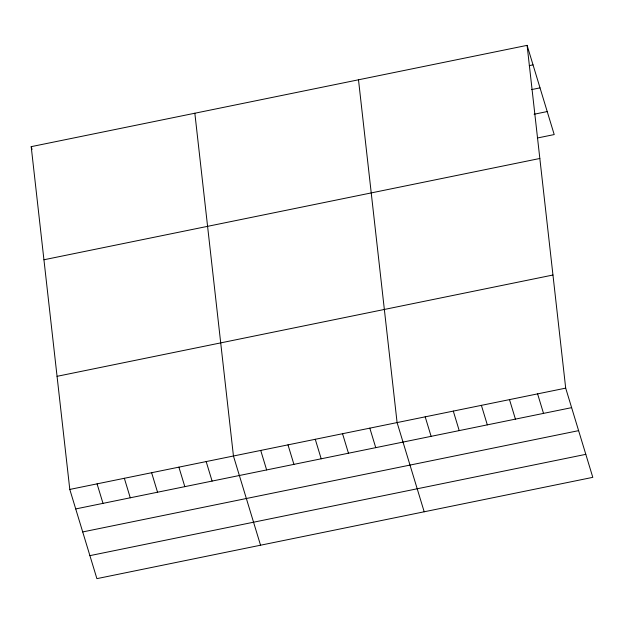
<?xml version="1.0" encoding="UTF-8"?>
<svg xmlns="http://www.w3.org/2000/svg" width="624" height="624" viewBox="0 0 624 624"><rect width="100%" height="100%" fill="white"/><g stroke="black" fill="none" stroke-linecap="round" stroke-linejoin="round"><path stroke-width="0.94" d="M527.101 45.357L565.695 388.136L592.8 477.344L96.899 578.643L69.794 489.434L31.2 146.656L527.101 45.357L554.206 134.566L537.342 138.013M529.277 65.629L533.029 64.865M531.586 89.591L540.017 87.867M534.105 114.247L547.217 111.563M43.937 259.771L539.838 158.48M57.057 376.319L552.958 275.02M69.794 489.434L565.695 388.136M75.722 508.934L571.623 407.644M82.711 531.937L578.612 430.646M89.911 555.641L585.811 454.342M537.599 393.877L543.52 413.384M509.496 399.617L515.424 419.125M481.393 405.358L487.321 424.858M453.297 411.099L459.217 430.599M425.194 416.84L431.114 436.34M424.195 511.781L397.09 422.581L358.496 79.802M369.814 428.15L375.742 447.65M342.545 433.719L348.465 453.227M315.268 439.296L321.196 458.796M287.992 444.865L293.92 464.365M260.715 450.434L266.643 469.934M260.543 545.212L233.446 456.004L194.844 113.225M206.17 461.581L212.098 481.081M178.893 467.15L184.821 486.65M151.616 472.719L157.544 492.227M31.2 146.656L32.05 149.44M124.348 478.288L130.268 497.796M97.071 483.865L102.999 503.365"/></g></svg>
